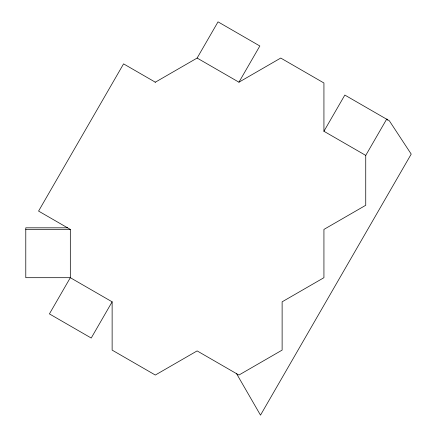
<?xml version="1.0" encoding="UTF-8"?>
<svg xmlns="http://www.w3.org/2000/svg" width="437" height="437" viewBox="0 0 437 437"><rect width="100%" height="100%" fill="white"/><g stroke="black" fill="none" stroke-linecap="round" stroke-linejoin="round"><path stroke-width="0.66" d="M197.125 58.055L218.03 21.85L259.84 45.989L238.935 82.194L197.125 58.055L155.108 82.32M67.56 227.824L25.783 227.824L25.783 277.692L70.319 277.692L112.129 301.83L91.224 338.036L49.414 313.903L70.319 277.692L70.319 229.414L38.571 211.087L123.573 63.868L155.315 82.194M112.129 301.83L112.129 350.108L155.315 375.044L197.125 350.906L238.935 375.044L282.122 350.108L282.122 301.83L323.932 277.692L323.932 229.414L365.742 205.275L365.742 155.408L323.932 131.269L344.837 95.064L389.307 120.732L411.217 154.103L260.501 415.15L236.548 373.662M365.742 155.408L386.647 119.203L386.936 119.011L387.674 120.137M238.935 82.194L280.745 58.055L323.932 82.992L323.932 131.269M25.783 229.414L70.319 229.414"/></g></svg>
